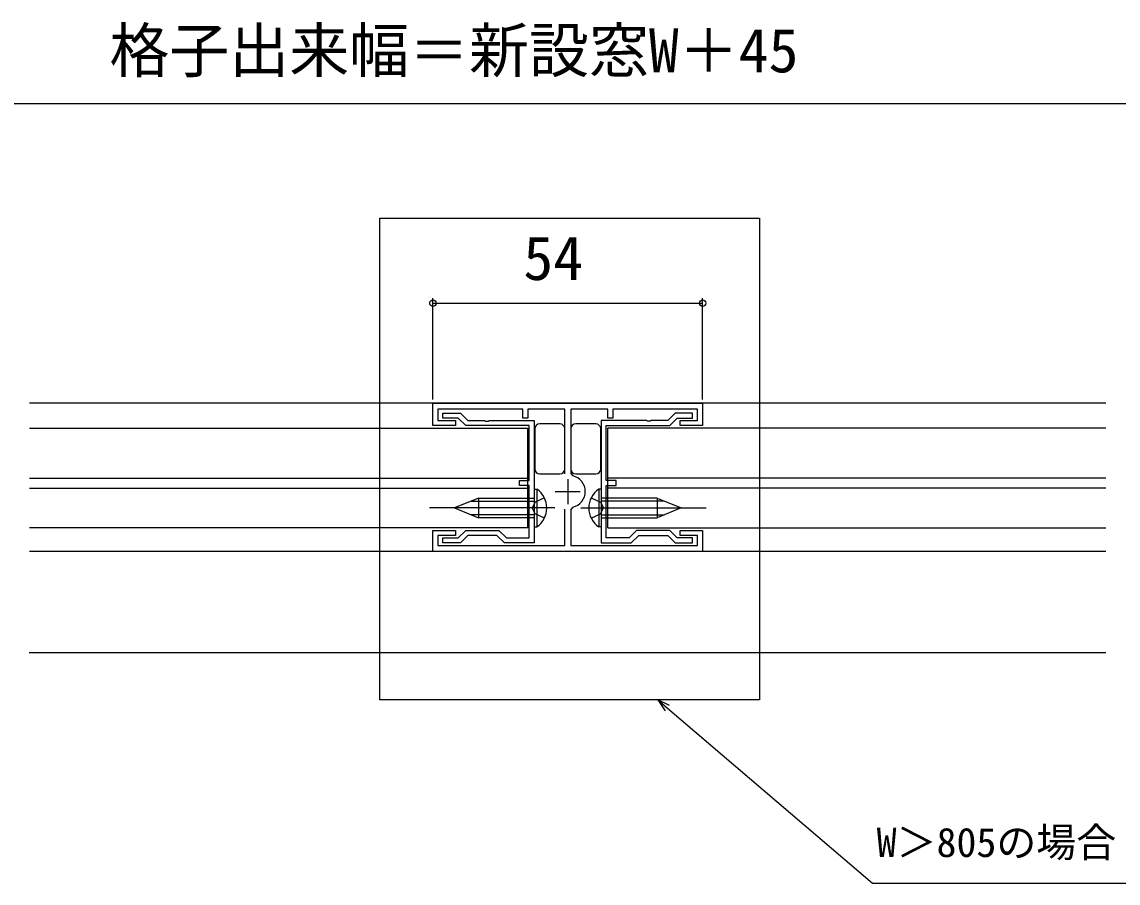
# Model space of a CAD drawing. Units: millimetres, scale not verified. Extents: x -525 to 525, y -783 to 778.
# Drawn here: x -140.3 to 79.2, y -405.4 to -233 of the extents above; entities that cross this region are included whole.
import ezdxf
from ezdxf.enums import TextEntityAlignment as Align

# ---------------------------------------------------------------- set-up
doc = ezdxf.new("R2010")
doc.units = ezdxf.units.MM
doc.header["$LTSCALE"] = 4
for name, color, linetype in [('0-1_USER1', 3, 'Continuous'), ('0-2_YKK_11', 7, 'Continuous'), ('0-4_YKK_12', 2, 'Continuous'), ('0-5_YKK_13', 4, 'Continuous'), ('0-6_YKK_D', 6, 'Continuous')]:
    doc.layers.add(name, color=color, linetype=linetype)
doc.styles.add('ＭＳ ゴシック', font='')
doc.styles.get('ＭＳ ゴシック').set_extended_font_data('MS Gothic')

msp = doc.modelspace()

# ---------------------------------------------------------------- linework, layer by layer
at = {"layer": '0-1_USER1'}
msp.add_lwpolyline([(-68.622, -272.292), (7.379, -272.292), (7.379, -368.719), (-68.622, -368.719)], close=True, dxfattribs=at)
at = {"layer": '0-2_YKK_11'}
for p, q in [((-30.993, -324.508), (-30.993, -329.508)), ((-33.493, -327.008), (-28.493, -327.008))]:
    msp.add_line(p, q, dxfattribs=at)
for points in [[(-31.593, -323.475), (-31.593, -310.508), (-38.993, -310.508), (-38.993, -312.308), (-39.993, -312.308), (-39.993, -310.508), (-56.993, -310.508), (-56.993, -312.808), (-53.493, -312.808), (-53.493, -313.808), (-57.993, -313.808), (-57.993, -309.308), (-3.993, -309.308), (-3.993, -313.808), (-8.493, -313.808), (-8.493, -312.808), (-4.993, -312.808), (-4.993, -310.508), (-21.993, -310.508), (-21.993, -312.308), (-22.993, -312.308), (-22.993, -310.508), (-30.393, -310.508), (-30.393, -323.395), (-30.002, -323.883)], [(-30.002, -330.132), (-30.393, -330.62), (-30.393, -337.808), (-4.993, -337.808), (-4.993, -335.808), (-8.493, -335.808), (-8.493, -334.808), (-3.993, -334.808), (-3.993, -339.008), (-57.993, -339.008), (-57.993, -334.808), (-53.493, -334.808), (-53.493, -335.808), (-56.993, -335.808), (-56.993, -337.808), (-31.593, -337.808), (-31.593, -330.54)]]:
    msp.add_lwpolyline(points, dxfattribs=at)
for points in [[(-37.693, -312.808), (-37.693, -337.308), (-43.693, -337.308), (-45.193, -335.808), (-50.993, -335.808), (-52.493, -337.308), (-55.993, -337.308), (-55.993, -336.308), (-52.908, -336.308), (-51.408, -334.808), (-44.779, -334.808), (-43.279, -336.308), (-38.693, -336.308), (-38.693, -325.808), (-40.693, -325.808), (-40.693, -324.808), (-38.693, -324.808), (-38.693, -313.808), (-51.408, -313.808), (-52.908, -312.308), (-55.993, -312.308), (-55.993, -311.308), (-52.493, -311.308), (-50.993, -312.808), (-47.652, -312.808), (-47.468, -312.928), (-46.918, -312.928), (-46.735, -312.808)], [(-24.293, -312.808), (-24.293, -337.308), (-18.293, -337.308), (-16.793, -335.808), (-10.993, -335.808), (-9.493, -337.308), (-5.993, -337.308), (-5.993, -336.308), (-9.079, -336.308), (-10.579, -334.808), (-17.208, -334.808), (-18.708, -336.308), (-23.293, -336.308), (-23.293, -325.808), (-21.293, -325.808), (-21.293, -324.808), (-23.293, -324.808), (-23.293, -313.808), (-10.579, -313.808), (-9.079, -312.308), (-5.993, -312.308), (-5.993, -311.308), (-9.493, -311.308), (-10.993, -312.808), (-14.335, -312.808), (-14.518, -312.928), (-15.068, -312.928), (-15.252, -312.808)]]:
    msp.add_lwpolyline(points, close=True, dxfattribs=at)
msp.add_arc((-30.693, -327.008), 3.2, 282.48689, 77.51311, dxfattribs=at)
at = {"layer": '0-4_YKK_12'}
for p, q in [((76.757, -309.31), (-138.743, -309.308)), ((-138.743, -314.308), (-38.993, -314.308)), ((-38.993, -334.308), (-38.993, -314.308)), ((76.757, -314.311), (-22.993, -314.308)), ((-22.993, -334.308), (-22.993, -314.308)), ((-138.743, -324.308), (-38.993, -324.308)), ((76.757, -324.311), (-22.993, -324.308)), ((-138.743, -326.308), (-38.993, -326.308)), ((76.757, -326.311), (-22.993, -326.308)), ((-38.993, -334.308), (-138.743, -334.308)), ((-22.993, -334.308), (76.757, -334.311)), ((76.757, -339.013), (-138.743, -339.011)), ((76.757, -359.313), (-138.813, -359.311))]:
    msp.add_line(p, q, dxfattribs=at)
at = {"layer": '0-5_YKK_13'}
for p, q in [((-32.593, -313.475), (-36.593, -313.475)), ((-25.393, -313.475), (-29.393, -313.475)), ((-37.593, -314.475), (-37.593, -322.475)), ((-31.593, -322.475), (-31.593, -314.475)), ((-30.393, -314.475), (-30.393, -322.475)), ((-24.393, -322.475), (-24.393, -314.475)), ((-36.593, -323.475), (-32.593, -323.475)), ((-29.393, -323.475), (-25.393, -323.475)), ((-37.693, -326.558), (-37.693, -334.058)), ((-37.693, -326.558), (-37.185, -326.558)), ((-37.185, -326.558), (-37.185, -334.058)), ((-24.802, -326.558), (-24.802, -334.058)), ((-24.293, -326.558), (-24.802, -326.558)), ((-24.293, -326.558), (-24.293, -334.058)), ((-50.314, -328.908), (-37.693, -328.908)), ((-48.865, -328.308), (-48.865, -332.308)), ((-48.865, -328.308), (-37.693, -328.308)), ((-13.122, -328.308), (-24.293, -328.308)), ((-11.673, -328.908), (-24.293, -328.908)), ((-13.122, -328.308), (-13.122, -332.308)), ((-33.572, -330.308), (-58.693, -330.308)), ((-28.414, -330.308), (-3.293, -330.308)), ((-37.693, -331.708), (-50.314, -331.708)), ((-24.293, -331.708), (-11.673, -331.708)), ((-37.693, -334.058), (-37.185, -334.058)), ((-24.293, -334.058), (-24.802, -334.058))]:
    msp.add_line(p, q, dxfattribs=at)
for points in [[(-48.865, -328.308), (-53.693, -330.308), (-48.865, -332.308)], [(-37.693, -328.308), (-37.693, -332.308), (-48.865, -332.308)], [(-35.684, -328.258), (-37.54, -329.163), (-38.149, -330.308)], [(-26.303, -328.258), (-24.447, -329.163), (-23.838, -330.308)], [(-24.293, -328.308), (-24.293, -332.308), (-13.122, -332.308)], [(-13.122, -328.308), (-8.293, -330.308), (-13.122, -332.308)], [(-35.684, -332.358), (-37.54, -331.453), (-38.149, -330.308)], [(-26.303, -332.358), (-24.447, -331.453), (-23.838, -330.308)]]:
    msp.add_lwpolyline(points, dxfattribs=at)
for centre, radius, start, end in [((-36.593, -314.475), 1, 90, 180), ((-32.593, -314.475), 1, 0, 90), ((-29.393, -314.475), 1, 90, 180), ((-25.393, -314.475), 1, 0, 90), ((-36.593, -322.475), 1, 180, 270), ((-32.593, -322.475), 1, 270, 0), ((-29.393, -322.475), 1, 180, 270), ((-25.393, -322.475), 1, 270, 0), ((-39.72, -330.308), 4.527, 304.06671, 55.93329), ((-22.267, -330.308), 4.527, 124.06671, 235.93329)]:
    msp.add_arc(centre, radius, start, end, dxfattribs=at)
at = {"layer": '0-6_YKK_D'}
for p, q in [((-295.994, -249.308), (234.007, -249.308)), ((-57.993, -308.608), (-57.993, -288.308)), ((-57.993, -289.308), (-3.993, -289.308)), ((-3.993, -308.608), (-3.993, -288.308))]:
    msp.add_line(p, q, dxfattribs=at)
for points in [[(-10.606, -369.854), (-12.989, -368.719), (-11.493, -370.894)], [(-12.989, -368.719), (-11.049, -370.374), (29.983, -405.389), (103.622, -405.389)]]:
    msp.add_lwpolyline(points, dxfattribs=at)
for centre in [(-57.993, -289.308), (-3.993, -289.308)]:
    msp.add_circle(centre, 0.637, dxfattribs=at)

# ---------------------------------------------------------------- texts
at = {"layer": '0-6_YKK_D', "style": 'ＭＳ ゴシック'}
for s, height, p in [('格子出来幅＝新設窓W＋45', 8.798, (-122.768, -245.74)), ('54', 8.798, (-39.891, -287.308)), ('W＞805の場合', 5.865, (30.844, -401.927))]:
    msp.add_text(s, height=height, dxfattribs=at).set_placement(p, align=Align.BOTTOM_LEFT)

doc.saveas('drawing.dxf')
